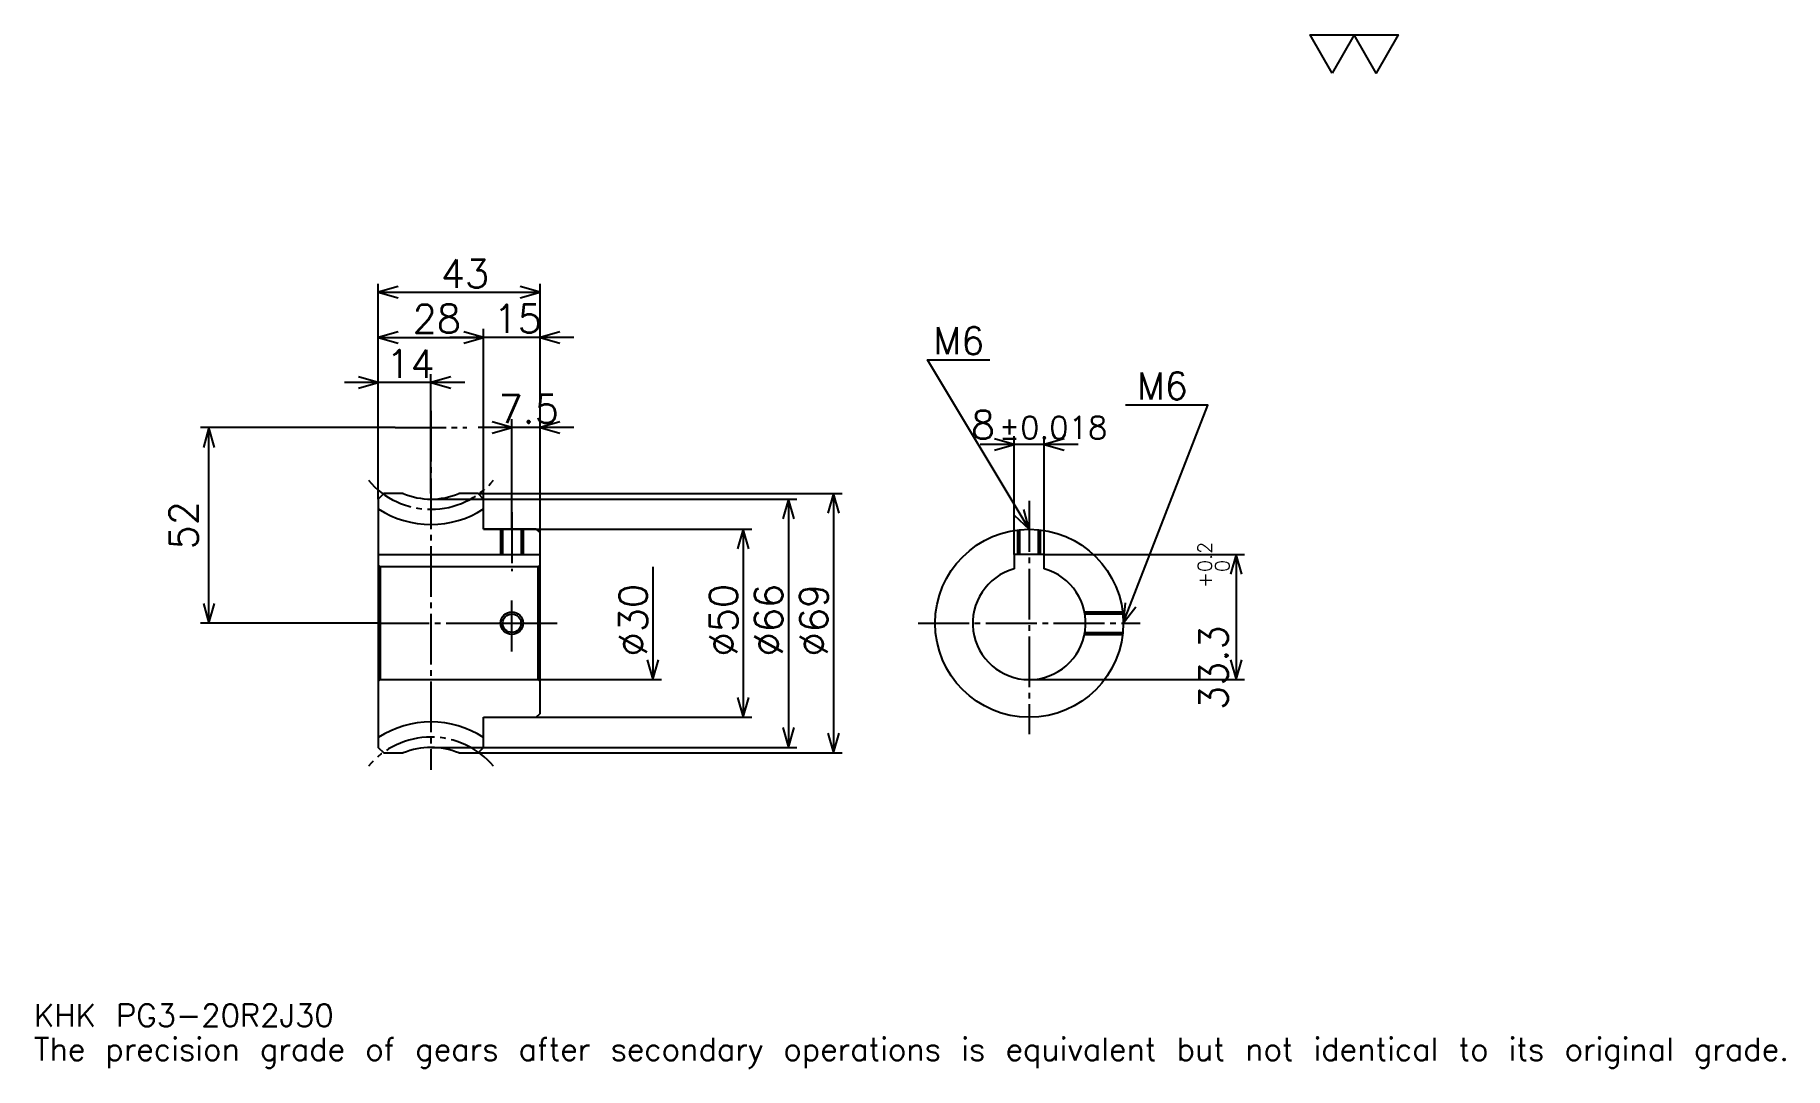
# Model space of a CAD drawing. Extents: x 15 to 480, y 6 to 280.
import ezdxf

# ---------------------------------------------------------------- set-up
doc = ezdxf.new("R2010")
doc.units = 0
doc.linetypes.add('DASHDOT', pattern=[18, 13.5, -1.5, 1.5, -1.5])
doc.layers.get('0').update_dxf_attribs({"linetype": 'CONTINUOUS'})
doc.layers.add('DASHDOT', color=6, linetype='DASHDOT')
doc.styles.add('KANJI', font='TXT', dxfattribs={"bigfont": 'BIGFONT'})

msp = doc.modelspace()

# ---------------------------------------------------------------- linework, layer by layer
at = {"color": 5}
for p, q in [((106.5, 158.25), (106.5, 214)), ((149.5, 158.25), (149.5, 214)), ((106.5, 211.75), (149.5, 211.75)), ((134.5, 158.25), (134.5, 202)), ((106.5, 199.75), (134.5, 199.75)), ((158.5, 199.75), (125.5, 199.75)), ((129.5, 187.75), (97.5, 187.75)), ((120.5, 158.25), (120.5, 190)), ((142, 158.25), (142, 178)), ((111, 175.75), (59.25, 175.75)), ((61.5, 123.75), (61.5, 175.75)), ((158.5, 175.75), (133, 175.75)), ((275.5, 142.050003), (275.5, 173.5)), ((283.5, 142.050003), (283.5, 173.5)), ((292.5, 171.25), (266.5, 171.25)), ((106.5, 156.75), (106.5, 158.25)), ((133, 158.25), (149.5, 158.25)), ((134.5, 156.75), (134.5, 158.25)), ((142, 148.75), (142, 158.25)), ((142, 148.75), (142, 158.25)), ((149.5, 158.25), (229.75, 158.25)), ((149.5, 147.75), (149.5, 158.25)), ((227.5, 158.25), (227.5, 89.25)), ((120.5, 156.75), (149.5, 156.75)), ((149.5, 156.75), (217.75, 156.75)), ((215.5, 156.75), (215.5, 90.75)), ((134.5, 148.75), (149.5, 148.75)), ((149.5, 148.75), (205.75, 148.75)), ((203.5, 148.75), (203.5, 98.75)), ((283.5, 142.050003), (336.75, 142.050003)), ((334.5, 142.050003), (334.5, 108.75)), ((179.5, 138.75), (179.5, 108.75)), ((106.5, 123.75), (59.25, 123.75)), ((149.5, 108.75), (181.75, 108.75)), ((279.5, 108.75), (336.75, 108.75)), ((134.5, 98.75), (149.5, 98.75)), ((149.5, 98.75), (205.75, 98.75)), ((120.5, 90.75), (149.5, 90.75)), ((133, 89.25), (149.5, 89.25)), ((149.5, 90.75), (217.75, 90.75)), ((149.5, 89.25), (229.75, 89.25))]:
    msp.add_line(p, q, dxfattribs=at)
at = {"color": 4}
for p, q in [((106.5, 142.050003), (149.5, 142.050003)), ((149.5, 139.25), (149, 138.75)), ((106.5, 108.25), (107, 108.75)), ((149.5, 108.25), (149, 108.75))]:
    msp.add_line(p, q, dxfattribs=at)
at = {"color": 7}
msp.add_lwpolyline([(360, 270), (354.149994, 280.140015), (377.549988, 280.140015), (371.700012, 270), (365.850006, 280.140015), (360, 270)], dxfattribs=at)
at = {"color": 5}
for points in [[(111.75, 213.25), (106.5, 211.75), (111.75, 210.25)], [(144.25, 210.25), (149.5, 211.75), (144.25, 213.25)], [(111.75, 201.25), (106.5, 199.75), (111.75, 198.25)], [(129.25, 198.25), (134.5, 199.75), (129.25, 201.25)], [(129.25, 198.25), (134.5, 199.75), (129.25, 201.25)], [(154.75, 201.25), (149.5, 199.75), (154.75, 198.25)], [(279.5, 148.75), (252.5, 193.75), (269, 193.75)], [(101.25, 186.25), (106.5, 187.75), (101.25, 189.25)], [(125.75, 189.25), (120.5, 187.75), (125.75, 186.25)], [(304.5, 123.75), (327, 181.75), (305.100006, 181.75)], [(136.75, 174.25), (142, 175.75), (136.75, 177.25)], [(154.75, 177.25), (149.5, 175.75), (154.75, 174.25)], [(63, 170.5), (61.5, 175.75), (60, 170.5)], [(270.25, 169.75), (275.5, 171.25), (270.25, 172.75)], [(288.75, 172.75), (283.5, 171.25), (288.75, 169.75)], [(229, 153), (227.5, 158.25), (226, 153)], [(217, 151.5), (215.5, 156.75), (214, 151.5)], [(275.512665, 152.480103), (279.5, 148.75), (278.085144, 154.02359)], [(205, 143.5), (203.5, 148.75), (202, 143.5)], [(336, 136.800003), (334.5, 142.050003), (333, 136.800003)], [(60, 129), (61.5, 123.75), (63, 129)], [(305.000305, 129.187119), (304.5, 123.75), (307.797241, 128.102097)], [(178, 114), (179.5, 108.75), (181, 114)], [(333, 114), (334.5, 108.75), (336, 114)], [(202, 104), (203.5, 98.75), (205, 104)], [(214, 96), (215.5, 90.75), (217, 96)], [(226, 94.5), (227.5, 89.25), (229, 94.5)]]:
    msp.add_lwpolyline(points, dxfattribs=at)
at = {"color": 4}
for points in [[(113.100677, 158.25), (108, 158.25), (106.5, 156.75), (106.5, 108.25)], [(134.5, 148.75), (134.5, 156.75), (133, 158.25), (127.899323, 158.25)], [(134.5, 98.75), (148.5, 98.75), (149.5, 99.75), (149.5, 147.75), (148.5, 148.75), (134.5, 148.75)], [(139, 148.75), (139, 142.050003)], [(139.540009, 148.75), (139.540009, 142.050003)], [(144.459991, 148.75), (144.459991, 142.050003)], [(145, 148.75), (145, 142.050003)], [(276.5, 142.050003), (276.5, 148.569351)], [(277.039978, 142.050003), (277.039978, 148.628677)], [(281.960022, 142.050003), (281.960022, 148.628677)], [(282.5, 142.050003), (282.5, 148.569351)], [(283.5, 138.206833), (283.5, 142.050003), (275.5, 142.050003), (275.5, 138.206833)], [(106.5, 139.25), (107, 138.75), (107, 108.75), (149, 108.75), (149, 138.75), (107, 138.75)], [(294.19696, 126.75), (304.319336, 126.75)], [(294.296906, 126.209999), (304.378662, 126.209999)], [(294.296906, 121.290001), (304.378662, 121.290001)], [(294.19696, 120.75), (304.319336, 120.75)], [(106.5, 108.25), (106.5, 90.75), (108, 89.25), (113.100677, 89.25)], [(127.899323, 89.25), (133, 89.25), (134.5, 90.75), (134.5, 98.75)]]:
    msp.add_lwpolyline(points, dxfattribs=at)
for centre, radius in [((279.5, 123.75), 25), ((142, 123.75), 2.46)]:
    msp.add_circle(centre, radius, dxfattribs=at)
at = {"color": 7}
msp.add_circle((142, 123.75), 3, dxfattribs=at)
at = {"color": 4}
for centre, radius, start, end in [((120.5, 175.75), 19, 247.08045793, 292.91954207), ((120.5, 175.75), 25.75, 237.06485901, 302.93514099), ((279.5, 123.75), 15, 105.46601032, 74.53398968), ((120.5, 71.75), 25.75, 57.06485901, 122.93514099), ((120.5, 71.75), 19, 67.08045793, 112.91954207)]:
    msp.add_arc(centre, radius, start, end, dxfattribs=at)
at = {"layer": 'DASHDOT', "color": 7}
for p, q in [((120.5, 180.25), (120.5, 84.75)), ((111, 175.75), (130, 175.75)), ((279.5, 156.25), (279.5, 94.25)), ((106.5, 123.75), (154, 123.75)), ((250, 123.75), (309, 123.75))]:
    msp.add_line(p, q, dxfattribs=at)
for points in [[(142, 153.25), (142, 137.550003)], [(142, 116.25), (142, 131.25)], [(134.5, 123.75), (149.5, 123.75)]]:
    msp.add_lwpolyline(points, dxfattribs=at)
for centre, start, end in [((120.5, 175.75), 220.00000249, 319.99999751), ((120.5, 71.75), 40.00000249, 139.99999751)]:
    msp.add_arc(centre, 21.715, start, end, dxfattribs=at)

# ---------------------------------------------------------------- texts
at = {"color": 7, "style": 'KANJI'}
for s, height, p in [('43', 7.5, (123.125, 212.949997)), ('28', 7.5, (115.625, 200.949997)), ('15', 7.5, (137.125, 200.949997)), ('M6', 7.2, (254, 195.25)), ('14', 7.5, (108.625, 188.949997)), ('M6', 7.2, (308.100006, 183.25)), ('7.5', 7.5, (138.4375, 176.949997)), ('8', 7.5, (264.018494, 172.75)), ('%%p0.018', 6, (271.442596, 172.75)), ('KHK PG3-20R2J30', 6, (15, 16.5)), ('The precision grade of gears after secondary operations is equivalent but not identical to its original grade.', 6, (15, 7.5))]:
    msp.add_text(s, height=height, dxfattribs=at).set_placement(p)
for s, height, p in [('52', 7.5, (58.5, 143.375)), ('0.2', 3.75, (328.049988, 137.347778)), ('0', 3.75, (332.700012, 137.347778)), ('+', 3.75, (328.049988, 133.147781)), ('%%c30', 7.5, (178, 114.9375)), ('%%c50', 7.5, (202, 114.9375)), ('%%c66', 7.5, (214, 114.9375)), ('%%c69', 7.5, (226, 114.9375)), ('33.3', 7.5, (332.25, 100.684814))]:
    msp.add_text(s, height=height, rotation=90, dxfattribs=at).set_placement(p)

doc.saveas('drawing.dxf')
